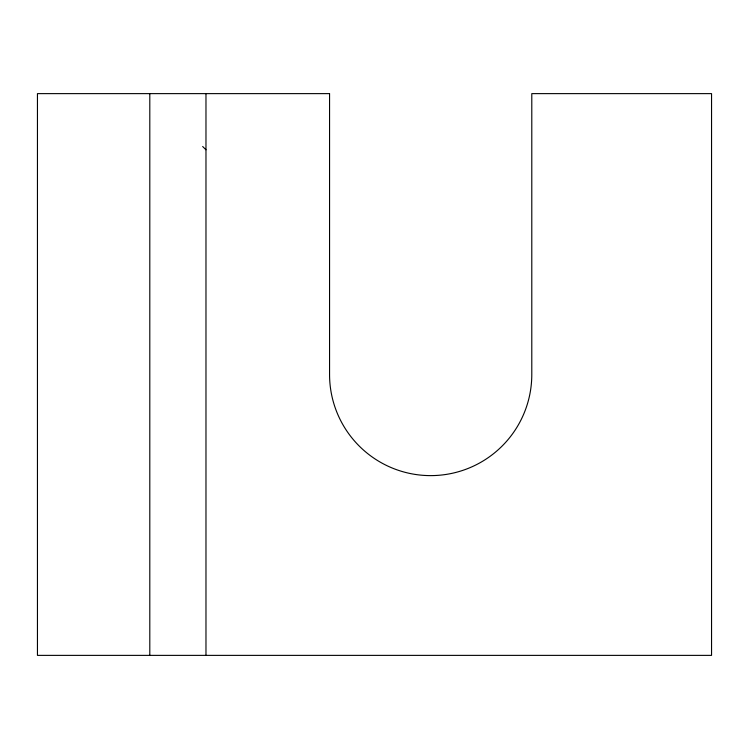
<?xml version="1.0" encoding="UTF-8"?>
<svg xmlns="http://www.w3.org/2000/svg" width="749" height="749" viewBox="0 0 749 749"><rect width="100%" height="100%" fill="white"/><g stroke="black" fill="none" stroke-linecap="round" stroke-linejoin="round"><path stroke-width="1.12" d="M202.67 146.495L205.975 149.8M205.975 93.625L205.975 655.375M149.8 93.625L149.8 655.375M329.56 93.625L37.45 93.625L37.45 655.375L711.55 655.375L711.55 93.625L531.79 93.625L531.79 374.5A101.115 101.115 0 0 1 430.675 475.615A101.115 101.115 0 0 1 329.56 374.5L329.56 93.625"/></g></svg>
